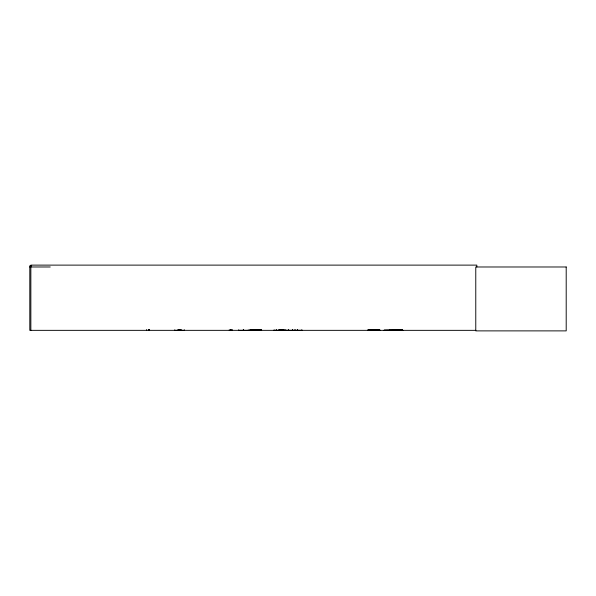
<?xml version="1.0" encoding="UTF-8"?>
<svg xmlns="http://www.w3.org/2000/svg" width="596" height="596" viewBox="0 0 596 596"><rect width="100%" height="100%" fill="white"/><g stroke="black" fill="none" stroke-linecap="round" stroke-linejoin="round"><path stroke-width="0.89" d="M174.762 329.819L174.77 330.348L184.35 330.326L184.35 329.819M273.959 330.348L302.142 330.296M274.078 330.266L274.1 329.819M276.119 330.266L276.149 329.819M284.962 330.266L284.992 329.819M288.211 330.266L288.263 329.819M178.465 330.348L178.651 329.551M231.226 330.266L231.248 329.864M392.853 329.983L392.92 330.348M231.181 330.281L230.51 330.281M402.576 329.983L389.59 330.296M31.663 265.786L29.8 265.786L29.8 330.348L475.891 330.348M29.8 266.986L50.243 266.986M249.687 329.931L261.622 329.931M367.903 329.931L379.838 329.931M249.664 330.087L261.644 330.102M367.881 330.102L379.861 330.087M384.092 330.191L401.421 330.191M249.672 330.311L261.629 330.311M367.888 330.311L379.846 330.311M384.092 330.318L402.509 330.251M403.038 330.348L402.576 330.251M301.881 330.281L301.844 329.864L301.8 330.348M285.991 330.281L285.856 329.819M399.372 329.983L399.305 330.348M230.443 330.214L230.443 329.864M476.822 266.986L476.822 265.116L30.85 265.116L30.85 330.348M402.509 330.348L402.509 329.953L384.107 330.333M401.406 329.841L401.421 330.333M389.724 329.953L389.724 330.348M297.627 329.685L297.627 330.348M297.382 329.685L297.382 330.348M295.43 329.819L295.43 330.348M294.633 329.819L294.633 330.348M292.681 329.685L292.681 330.348M292.435 329.685L292.435 330.348M288.695 329.819L288.695 330.348M284.016 329.685L284.016 330.348M283.711 329.685L283.711 330.348M283.346 329.819L283.346 330.348M282.69 329.819L282.69 330.348M282.631 329.819L282.631 330.348M281.595 329.685L281.595 330.348M281.141 329.685L281.118 330.348M280.828 329.685L280.828 330.348M280.798 329.685L280.798 330.348M279.852 329.819L279.852 330.348M279.159 329.685L279.159 330.348M278.839 329.685L278.839 330.348M276.611 329.819L276.611 330.348M248.256 329.819L248.249 330.348L238.668 330.326L238.668 329.819M243.622 329.685L243.637 330.348M243.287 329.685L243.302 330.348M232.41 329.685L232.41 330.348M231.315 329.819L231.375 330.348M230.376 329.819L230.317 330.348M229.281 329.685L229.281 330.348M181.251 329.551L181.251 330.348M180.089 329.685L180.089 330.348M179.873 329.551L179.873 330.348M179.731 329.685L179.716 330.348M179.389 329.551L179.381 330.348M179.053 329.819L179.053 330.348M178.994 329.819L178.994 330.348M177.921 329.551L177.921 330.348M149.261 329.551L149.261 330.348M149.015 329.551L149.015 330.348M148.531 329.551L148.531 330.348M146.668 329.551L146.668 330.348M566.2 266.986L475.772 266.986L475.772 330.884L566.2 330.884L566.2 266.986"/></g></svg>
